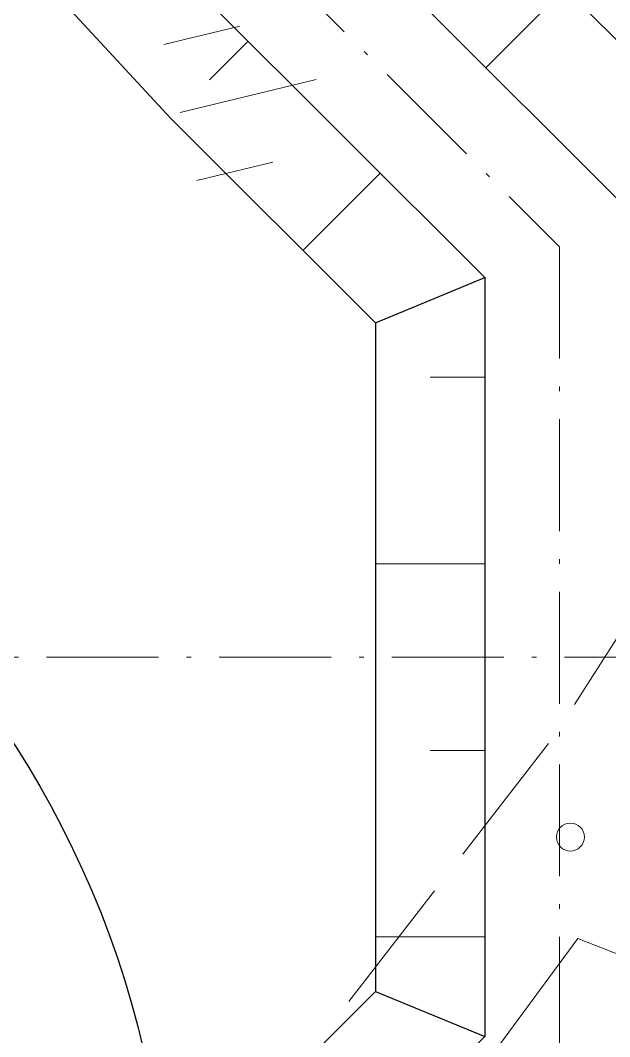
# Model space of a CAD drawing. Header units: millimetres. Extents: x -2078669 to -1085629, y -5987148 to 310365.
# Drawn here: x -1663027 to -1647238, y -3840126 to -3812885 of the extents above; entities that cross this region are included whole.
import ezdxf

# ---------------------------------------------------------------- set-up
doc = ezdxf.new("R2010")
doc.units = ezdxf.units.MM
doc.header["$LTSCALE"] = 500
doc.linetypes.add('SXF_一点短鎖線', pattern=[9.25, 6, -1.5, 0.25, -1.5])
for name, color, linetype, lineweight in [('D-BGD', 7, 'Continuous', 13), ('D-BMK', 2, 'SXF_一点短鎖線', 13), ('D-BYP-STR1', 2, 'Continuous', 13), ('D-BYP-STR2', 6, 'Continuous', 25), ('D-BYP-STR8', 5, 'Continuous', 25)]:
    doc.layers.add(name, color=color, linetype=linetype, lineweight=lineweight)

# ---------------------------------------------------------------- blocks, each defined once
blk = doc.blocks.new('河川平面')
at = {"layer": 'D-BGD', "linetype": 'Continuous'}
for p, q in [((1651783.019081567, -2767035.47894834), (1653823.170264144, -2766540.319705504)), ((1652225.028025112, -2768857.068834675), (1655869.204497085, -2767971.316995427)), ((1652667.40559509, -2770680.024046749), (1654708.055127328, -2770183.997827841)), ((1662089.625593708, -2785764.130122514, 363401.9803583581), (1659796.965824591, -2788731.286280053, 363429.9803568447)), ((1659032.623026073, -2789719.883223987, 363438.9803563583), (1656739.963256959, -2792687.039381512, 363466.9803548449)), ((1662876.686221341, -2790998.681635268, 363309.9803633307), (1660652.237572692, -2794017.7342498, 363365.9803603038)), ((1662876.686221341, -2790998.681635268, 363309.9803633307), (1666371.635743486, -2792357.08927577, 363309.9803633307))]:
    blk.add_line(p, q, dxfattribs=at)
at = {"layer": 'D-BGD', "linetype": 'Continuous', "extrusion": (0.0279215077844872, -0.03107704429021941, 0.9991269222282146), "elevation": 496062.066542127}
blk.add_lwpolyline([(-620640.2628791647, -3163729.439650659), (-621710.7786899686, -3164088.481098125), (-624237.5019593418, -3164782.627896589)], dxfattribs=at)
at = {"layer": 'D-BGD', "linetype": 'Continuous'}
blk.add_circle((1662676.483028843, -2788276.840736803, 363379.9803595472), 374.999979731494, dxfattribs=at)

msp = doc.modelspace()

# ---------------------------------------------------------------- linework, layer by layer
at = {"layer": 'D-BMK'}
for p, q in [((-1695712.226873096, -3771825.114942112), (-1648584.593885418, -3818952.74792979)), ((-1648584.593885418, -3818952.74792979), (-1648584.593885029, -3840952.747910547))]:
    msp.add_line(p, q, dxfattribs=at)
at = {"layer": 'D-BMK', "linetype": 'SXF_一点短鎖線'}
msp.add_line((-1622324.633112539, -3829952.74792979), (-1736237.158088689, -3829952.74792979), dxfattribs=at)
at = {"layer": 'D-BYP-STR1'}
for p, q in [((-1650554.975786187, -3814153.93892312), (-1648433.655442627, -3812032.61857956)), ((-1656918.936815366, -3813446.832140434), (-1657954.815501905, -3814482.710826972)), ((-1653383.402909433, -3816982.366046366), (-1655455.160282511, -3819054.123419444)), ((-1652049.547570711, -3822452.74792979), (-1650584.593883235, -3822452.74792979)), ((-1653514.501258099, -3827452.74792979), (-1650584.593883146, -3827452.74792979)), ((-1652049.547570535, -3832452.74792979), (-1650584.593883058, -3832452.74792979)), ((-1653514.501257923, -3837452.74792979), (-1650584.593882969, -3837452.74792979))]:
    msp.add_line(p, q, dxfattribs=at)
at = {"layer": 'D-BYP-STR2'}
for p, q in [((-1681627.479759544, -3783081.43491209), (-1646584.593885442, -3818124.320786192)), ((-1682489.006920828, -3787876.761997298), (-1650584.593883291, -3819781.175034835)), ((-1658995.22526781, -3801471.048716704), (-1643584.593885463, -3816881.680099051)), ((-1667902.105057248, -3805868.045724149), (-1658995.22526781, -3815514.058396473)), ((-1658995.22526781, -3815514.058396473), (-1653514.501258223, -3820994.782406059)), ((-1653514.501256871, -3820994.782407411), (-1650584.593883282, -3819781.175034844)), ((-1650584.593883282, -3819781.175034844), (-1650584.593882922, -3840124.320786702)), ((-1653514.501258214, -3820994.782406068), (-1653514.501257897, -3838910.713415521)), ((-1653514.501257888, -3838910.713415512), (-1658995.22526781, -3844391.437425435)), ((-1653514.501257942, -3838910.713415566), (-1650584.593882922, -3840124.320786702)), ((-1650584.593882913, -3840124.320786693), (-1695712.226873104, -3885251.953776885))]:
    msp.add_line(p, q, dxfattribs=at)
at = {"layer": 'D-BYP-STR8'}
msp.add_circle((-1685061.749915545, -3846352.421280188, -0.003029847387182627), 26000, dxfattribs=at)

# ---------------------------------------------------------------- block references
at = {"layer": 'D-BGD'}
msp.add_blockref('河川平面', (-3310965.811631768, -1046499.823424263), dxfattribs=at)

doc.saveas('drawing.dxf')
